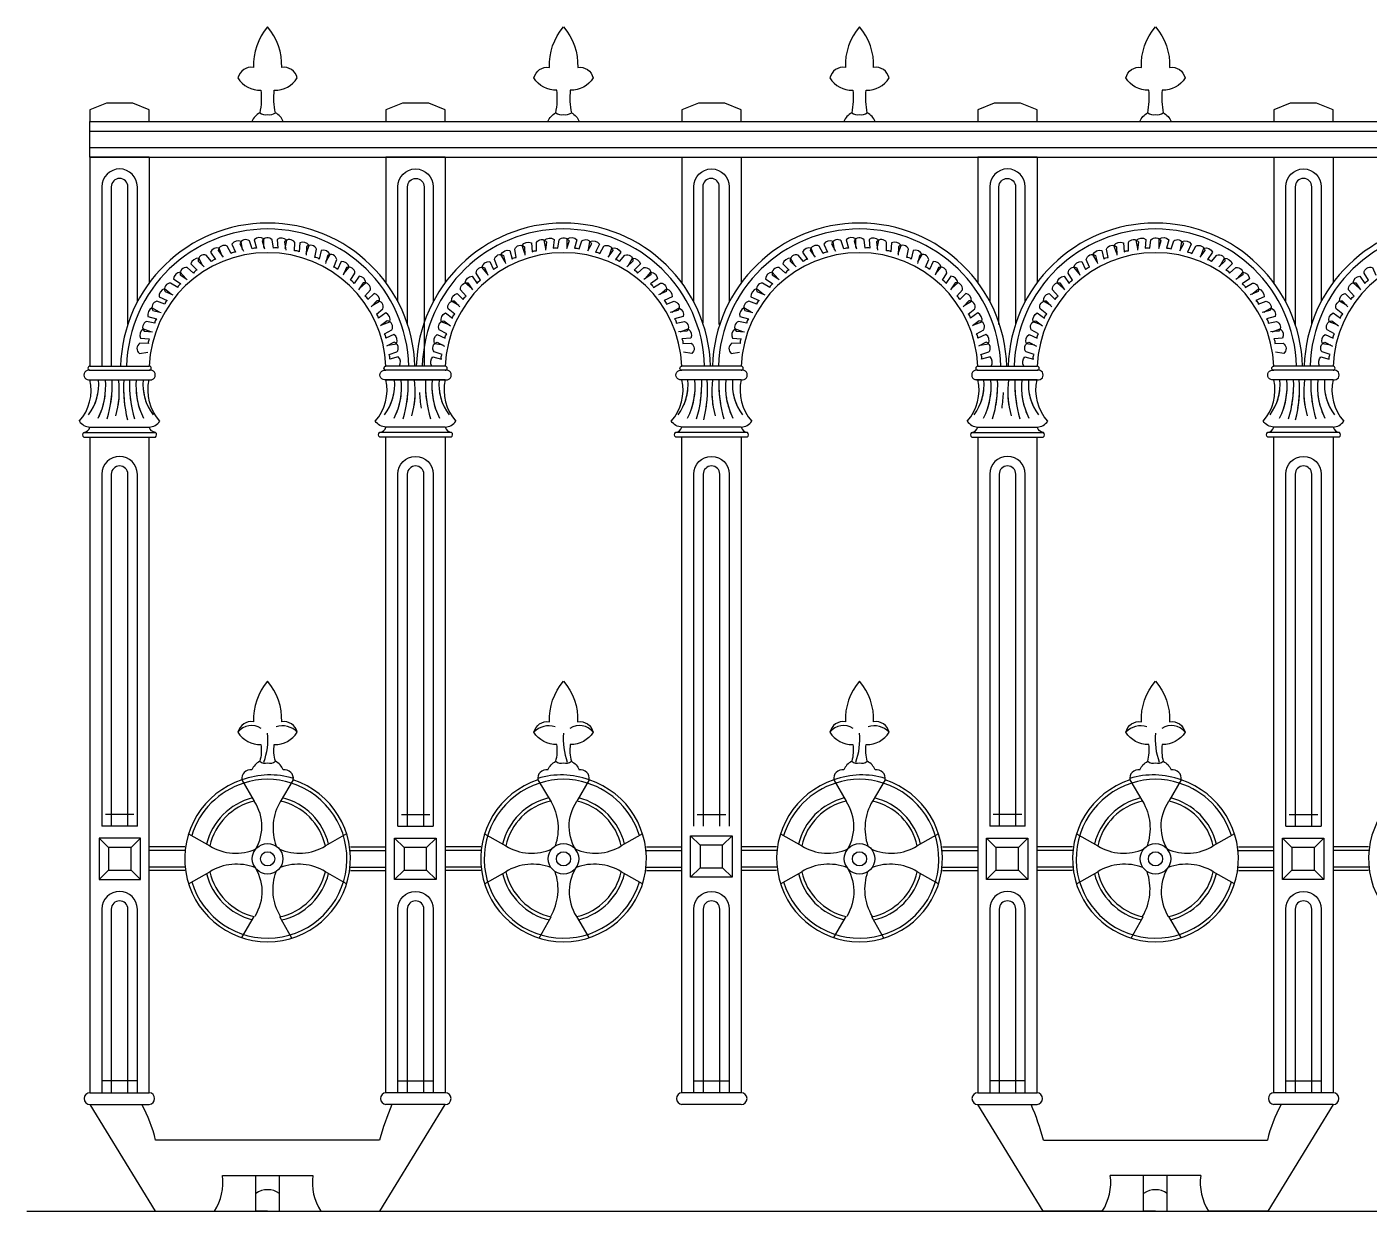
# Model space of a CAD drawing. Header units: metres. Extents: x 173 to 2377, y 3129 to 4307.
# Drawn here: x 173 to 1307, y 3234 to 4234 of the extents above; entities that cross this region are included whole.
import ezdxf

# ---------------------------------------------------------------- set-up
doc = ezdxf.new("R2010")
doc.units = ezdxf.units.M
for name, color, linetype in [('3', 3, 'Continuous'), ('4', 4, 'Continuous'), ('7', 7, 'Continuous')]:
    doc.layers.add(name, color=color, linetype=linetype)

msp = doc.modelspace()

# ---------------------------------------------------------------- linework, layer by layer
at = {"layer": '3'}
for p, q in [((226.64, 4145.63), (2377.01, 4145.63)), ((226.64, 4131.63), (2377.01, 4131.63)), ((226.63, 3943.63), (276.65, 3943.63)), ((226.63, 3935.63), (278.74, 3935.63)), ((526.65, 3943.63), (476.63, 3943.63)), ((526.65, 3935.63), (476.63, 3935.63)), ((476.63, 3935.63), (528.74, 3935.63)), ((776.64, 3935.63), (724.53, 3935.63)), ((776.64, 3943.63), (726.62, 3943.63)), ((1026.63, 3935.63), (974.52, 3935.63)), ((976.61, 3943.63), (1026.63, 3943.63)), ((976.61, 3935.63), (1026.63, 3935.63)), ((1276.63, 3935.63), (1224.52, 3935.63)), ((1276.63, 3943.63), (1226.61, 3943.63)), ((221.31, 3890.99), (281.97, 3890.99)), ((226.63, 3895.63), (276.65, 3895.63)), ((531.97, 3890.99), (471.31, 3890.99)), ((526.65, 3895.63), (476.63, 3895.63)), ((781.96, 3890.99), (721.3, 3890.99)), ((776.64, 3895.63), (726.62, 3895.63)), ((971.28, 3890.99), (1031.95, 3890.99)), ((976.61, 3895.63), (1026.63, 3895.63)), ((1281.95, 3890.99), (1221.29, 3890.99)), ((1276.63, 3895.63), (1226.61, 3895.63)), ((263.64, 3568.63), (239.64, 3568.63)), ((489.64, 3568.63), (513.64, 3568.63)), ((739.63, 3568.63), (763.63, 3568.63)), ((1013.62, 3568.63), (989.62, 3568.63)), ((1239.62, 3568.63), (1263.62, 3568.63)), ((266.64, 3558.63), (236.64, 3558.63)), ((486.64, 3558.63), (516.64, 3558.63)), ((741.93, 3542.63), (733.93, 3550.63)), ((736.63, 3550.63), (766.63, 3550.63)), ((760.93, 3542.63), (768.93, 3550.63)), ((1016.62, 3558.63), (986.62, 3558.63)), ((1236.62, 3558.63), (1266.62, 3558.63)), ((242.34, 3540.63), (234.34, 3548.63)), ((261.34, 3540.63), (269.34, 3548.63)), ((306.64, 3538.13), (276.64, 3538.13)), ((446.64, 3538.13), (476.64, 3538.13)), ((491.94, 3540.63), (483.94, 3548.63)), ((510.94, 3540.63), (518.94, 3548.63)), ((556.63, 3538.13), (526.63, 3538.13)), ((696.63, 3538.13), (726.63, 3538.13)), ((806.63, 3538.13), (776.63, 3538.13)), ((946.63, 3538.13), (976.63, 3538.13)), ((991.91, 3540.63), (983.91, 3548.63)), ((1010.91, 3540.63), (1018.91, 3548.63)), ((1056.62, 3538.13), (1026.62, 3538.13)), ((1196.62, 3538.13), (1226.62, 3538.13)), ((1241.92, 3540.63), (1233.92, 3548.63)), ((1260.92, 3540.63), (1268.92, 3548.63)), ((1306.61, 3538.13), (1276.61, 3538.13)), ((242.34, 3521.63), (234.34, 3513.63)), ((261.34, 3521.63), (269.34, 3513.63)), ((306.64, 3524.13), (276.64, 3524.13)), ((446.64, 3524.13), (476.64, 3524.13)), ((491.94, 3521.63), (483.94, 3513.63)), ((510.94, 3521.63), (518.94, 3513.63)), ((556.63, 3524.13), (526.63, 3524.13)), ((696.63, 3524.13), (726.63, 3524.13)), ((741.93, 3523.63), (733.93, 3515.63)), ((760.93, 3523.63), (768.93, 3515.63)), ((806.63, 3524.13), (776.63, 3524.13)), ((946.63, 3524.13), (976.63, 3524.13)), ((991.91, 3521.63), (983.91, 3513.63)), ((1010.91, 3521.63), (1018.91, 3513.63)), ((1056.62, 3524.13), (1026.62, 3524.13)), ((1196.62, 3524.13), (1226.62, 3524.13)), ((1241.92, 3521.63), (1233.92, 3513.63)), ((1260.92, 3521.63), (1268.92, 3513.63)), ((1306.61, 3524.13), (1276.61, 3524.13)), ((266.64, 3343.63), (236.64, 3343.63)), ((486.64, 3343.63), (516.64, 3343.63)), ((736.63, 3343.63), (766.63, 3343.63)), ((1016.62, 3343.63), (986.62, 3343.63)), ((1236.62, 3343.63), (1266.62, 3343.63))]:
    msp.add_line(p, q, dxfattribs=at)
for points in [[(258.64, 3982.44), (258.64, 4098.63, 1), (244.64, 4098.63), (244.64, 3947.13)], [(494.84, 3982.44), (494.84, 4098.63, -1), (508.84, 4098.63), (508.84, 3947.13)], [(758.21, 3982.44), (758.21, 4098.63, 1), (744.21, 4098.63), (744.21, 3983.7)], [(994.42, 3982.44), (994.42, 4098.63, -1), (1008.42, 4098.63), (1008.42, 3982.44)], [(1258.62, 3982.44), (1258.62, 4098.63, 1), (1244.62, 4098.63), (1244.62, 3982.44)], [(355.56, 4045.33), (354.31, 4052.42, 0.35), (346.4, 4050.25), (349.61, 4043.5, 0.19), (345.94, 4042.23), (342.51, 4048.48, 0.53), (334.93, 4044.65), (339.19, 4039.02)], [(373.54, 4047.46), (373.54, 4054.67, 0.35), (365.37, 4053.9), (367.37, 4046.7, 0.19), (363.53, 4046.08), (361.23, 4052.83, 0.53), (353.11, 4050.38), (356.33, 4044.09)], [(391.62, 4046.44), (392.87, 4053.53, 0.35), (384.69, 4054.2), (385.41, 4046.76, 0.19), (381.53, 4046.82), (380.43, 4053.86, 0.53), (372, 4052.86), (374.08, 4046.11)], [(409.25, 4042.3), (411.71, 4049.06, 0.35), (403.77, 4051.14), (403.18, 4043.69, 0.19), (399.37, 4044.42), (399.52, 4051.55, 0.53), (391.04, 4052.02), (391.92, 4045.02)], [(425.89, 4035.15), (429.49, 4041.39, 0.35), (422.03, 4044.81), (420.16, 4037.58, 0.19), (416.53, 4038.96), (417.91, 4045.95, 0.53), (409.65, 4047.89), (409.29, 4040.84)], [(577.38, 4035.15), (573.78, 4041.39, -0.35), (581.24, 4044.81), (583.11, 4037.58, -0.19), (586.74, 4038.96), (585.36, 4045.95, -0.53), (593.62, 4047.89), (593.98, 4040.84)], [(594.02, 4042.3), (591.56, 4049.06, -0.35), (599.5, 4051.14), (600.09, 4043.69, -0.19), (603.9, 4044.42), (603.75, 4051.55, -0.53), (612.23, 4052.02), (611.35, 4045.02)], [(611.65, 4046.44), (610.4, 4053.53, -0.35), (618.57, 4054.2), (617.86, 4046.76, -0.19), (621.74, 4046.82), (622.84, 4053.86, -0.53), (631.27, 4052.86), (629.19, 4046.11)], [(629.72, 4047.46), (629.72, 4054.67, -0.35), (637.9, 4053.9), (635.9, 4046.7, -0.19), (639.73, 4046.08), (642.03, 4052.83, -0.53), (650.16, 4050.38), (646.94, 4044.09)], [(647.71, 4045.33), (648.96, 4052.42, -0.35), (656.87, 4050.25), (653.66, 4043.5, -0.19), (657.33, 4042.23), (660.76, 4048.48, -0.53), (668.34, 4044.65), (664.08, 4039.02)], [(855.55, 4045.33), (854.3, 4052.42, 0.35), (846.39, 4050.25), (849.6, 4043.5, 0.19), (845.93, 4042.23), (842.5, 4048.48, 0.53), (834.92, 4044.65), (839.18, 4039.02)], [(873.53, 4047.46), (873.53, 4054.67, 0.35), (865.36, 4053.9), (867.36, 4046.7, 0.19), (863.52, 4046.08), (861.22, 4052.83, 0.53), (853.1, 4050.38), (856.32, 4044.09)], [(891.61, 4046.44), (892.86, 4053.53, 0.35), (884.69, 4054.2), (885.4, 4046.76, 0.19), (881.52, 4046.82), (880.42, 4053.86, 0.53), (871.99, 4052.86), (874.07, 4046.11)], [(909.24, 4042.3), (911.7, 4049.06, 0.35), (903.76, 4051.14), (903.17, 4043.69, 0.19), (899.36, 4044.42), (899.51, 4051.55, 0.53), (891.03, 4052.02), (891.91, 4045.02)], [(925.88, 4035.15), (929.48, 4041.39, 0.35), (922.02, 4044.81), (920.15, 4037.58, 0.19), (916.52, 4038.96), (917.9, 4045.95, 0.53), (909.64, 4047.89), (909.28, 4040.84)], [(1077.37, 4035.15), (1073.77, 4041.39, -0.35), (1081.23, 4044.81), (1083.1, 4037.58, -0.19), (1086.73, 4038.96), (1085.35, 4045.95, -0.53), (1093.61, 4047.89), (1093.97, 4040.84)], [(1094.01, 4042.3), (1091.55, 4049.06, -0.35), (1099.49, 4051.14), (1100.08, 4043.69, -0.19), (1103.89, 4044.42), (1103.74, 4051.55, -0.53), (1112.22, 4052.02), (1111.34, 4045.02)], [(1111.64, 4046.44), (1110.39, 4053.53, -0.35), (1118.56, 4054.2), (1117.85, 4046.76, -0.19), (1121.73, 4046.82), (1122.83, 4053.86, -0.53), (1131.26, 4052.86), (1129.18, 4046.11)], [(1129.72, 4047.46), (1129.72, 4054.67, -0.35), (1137.89, 4053.9), (1135.89, 4046.7, -0.19), (1139.73, 4046.08), (1142.03, 4052.83, -0.53), (1150.15, 4050.38), (1146.93, 4044.09)], [(1147.7, 4045.33), (1148.95, 4052.42, -0.35), (1156.86, 4050.25), (1153.65, 4043.5, -0.19), (1157.32, 4042.23), (1160.75, 4048.48, -0.53), (1168.33, 4044.65), (1164.07, 4039.02)], [(322.06, 4031.95), (318.46, 4038.19, 0.35), (311.76, 4033.44), (317.09, 4028.2, 0.19), (314.08, 4025.75), (308.71, 4030.44, 0.53), (302.9, 4024.26), (308.83, 4020.43)], [(338.22, 4040.11), (335.76, 4046.88, 0.35), (328.35, 4043.36), (332.68, 4037.28, 0.19), (329.29, 4035.39), (324.82, 4040.94, 0.53), (318.02, 4035.85), (323.2, 4031.05)], [(441.03, 4025.23), (445.66, 4030.74, 0.35), (438.91, 4035.41), (435.81, 4028.61, 0.19), (432.48, 4030.6), (435.05, 4037.25, 0.53), (427.25, 4040.59), (425.68, 4033.71)], [(562.23, 4025.23), (557.61, 4030.74, -0.35), (564.36, 4035.41), (567.46, 4028.61, -0.19), (570.79, 4030.6), (568.22, 4037.25, -0.53), (576.02, 4040.59), (577.59, 4033.71)], [(665.04, 4040.11), (667.51, 4046.88, -0.35), (674.92, 4043.36), (670.59, 4037.28, -0.19), (673.98, 4035.39), (678.45, 4040.94, -0.53), (685.24, 4035.85), (680.07, 4031.05)], [(681.21, 4031.95), (684.81, 4038.19, -0.35), (691.51, 4033.44), (686.18, 4028.2, -0.19), (689.19, 4025.75), (694.56, 4030.44, -0.53), (700.37, 4024.26), (694.44, 4020.43)], [(822.05, 4031.95), (818.45, 4038.19, 0.35), (811.75, 4033.44), (817.08, 4028.2, 0.19), (814.07, 4025.75), (808.7, 4030.44, 0.53), (802.89, 4024.26), (808.82, 4020.43)], [(838.22, 4040.11), (835.75, 4046.88, 0.35), (828.34, 4043.36), (832.67, 4037.28, 0.19), (829.28, 4035.39), (824.81, 4040.94, 0.53), (818.02, 4035.85), (823.19, 4031.05)], [(941.03, 4025.23), (945.65, 4030.74, 0.35), (938.9, 4035.41), (935.8, 4028.61, 0.19), (932.47, 4030.6), (935.04, 4037.25, 0.53), (927.24, 4040.59), (925.67, 4033.71)], [(1062.22, 4025.23), (1057.6, 4030.74, -0.35), (1064.35, 4035.41), (1067.45, 4028.61, -0.19), (1070.78, 4030.6), (1068.21, 4037.25, -0.53), (1076.01, 4040.59), (1077.58, 4033.71)], [(1165.04, 4040.11), (1167.5, 4046.88, -0.35), (1174.91, 4043.36), (1170.58, 4037.28, -0.19), (1173.97, 4035.39), (1178.44, 4040.94, -0.53), (1185.23, 4035.85), (1180.06, 4031.05)], [(1181.2, 4031.95), (1184.8, 4038.19, -0.35), (1191.5, 4033.44), (1186.17, 4028.2, -0.19), (1189.18, 4025.75), (1194.55, 4030.44, -0.53), (1200.36, 4024.26), (1194.43, 4020.43)], [(307.55, 4021.12), (302.92, 4026.63, 0.35), (297.15, 4020.79), (303.31, 4016.56, 0.19), (300.77, 4013.63), (294.67, 4017.31, 0.53), (290.02, 4010.21), (296.53, 4007.47)], [(454.23, 4012.82), (459.74, 4017.45, 0.35), (453.91, 4023.22), (449.67, 4017.06, 0.19), (446.74, 4019.6), (450.42, 4025.7, 0.53), (443.32, 4030.35), (440.58, 4023.84)], [(549.04, 4012.82), (543.53, 4017.45, -0.35), (549.36, 4023.22), (553.6, 4017.06, -0.19), (556.53, 4019.6), (552.85, 4025.7, -0.53), (559.95, 4030.35), (562.69, 4023.84)], [(695.72, 4021.12), (700.35, 4026.63, -0.35), (706.11, 4020.79), (699.96, 4016.56, -0.19), (702.5, 4013.63), (708.6, 4017.31, -0.53), (713.25, 4010.21), (706.74, 4007.47)], [(807.54, 4021.12), (802.91, 4026.63, 0.35), (797.15, 4020.79), (803.3, 4016.56, 0.19), (800.76, 4013.63), (794.66, 4017.31, 0.53), (790.01, 4010.21), (796.52, 4007.47)], [(954.22, 4012.82), (959.73, 4017.45, 0.35), (953.9, 4023.22), (949.66, 4017.06, 0.19), (946.73, 4019.6), (950.41, 4025.7, 0.53), (943.31, 4030.35), (940.57, 4023.84)], [(1049.03, 4012.82), (1043.52, 4017.45, -0.35), (1049.35, 4023.22), (1053.59, 4017.06, -0.19), (1056.52, 4019.6), (1052.84, 4025.7, -0.53), (1059.94, 4030.35), (1062.68, 4023.84)], [(1195.71, 4021.12), (1200.34, 4026.63, -0.35), (1206.1, 4020.79), (1199.95, 4016.56, -0.19), (1202.49, 4013.63), (1208.59, 4017.31, -0.53), (1213.24, 4010.21), (1206.73, 4007.47)], [(1299.02, 4012.82), (1293.51, 4017.45, -0.35), (1299.34, 4023.22), (1303.58, 4017.06, -0.19), (1306.51, 4019.6), (1302.83, 4025.7, -0.53), (1309.93, 4030.35), (1312.67, 4023.84)], [(465.06, 3998.32), (471.3, 4001.92, 0.35), (466.55, 4008.61), (461.31, 4003.28, 0.19), (458.87, 4006.3), (463.55, 4011.66, 0.53), (457.37, 4017.47), (453.54, 4011.54)], [(538.2, 3998.32), (531.97, 4001.92, -0.35), (536.72, 4008.61), (541.96, 4003.28, -0.19), (544.4, 4006.3), (539.72, 4011.66, -0.53), (545.9, 4017.47), (549.73, 4011.54)], [(965.06, 3998.32), (971.29, 4001.92, 0.35), (966.54, 4008.61), (961.3, 4003.28, 0.19), (958.86, 4006.3), (963.54, 4011.66, 0.53), (957.36, 4017.47), (953.53, 4011.54)], [(1038.2, 3998.32), (1031.96, 4001.92, -0.35), (1036.71, 4008.61), (1041.95, 4003.28, -0.19), (1044.39, 4006.3), (1039.71, 4011.66, -0.53), (1045.89, 4017.47), (1049.72, 4011.54)], [(1288.19, 3998.32), (1281.95, 4001.92, -0.35), (1286.7, 4008.61), (1291.94, 4003.28, -0.19), (1294.38, 4006.3), (1289.7, 4011.66, -0.53), (1295.88, 4017.47), (1299.71, 4011.54)], [(295.15, 4007.92), (289.63, 4012.55, 0.35), (284.96, 4005.8), (291.76, 4002.7, 0.19), (289.77, 3999.37), (283.13, 4001.94, 0.53), (279.78, 3994.14), (286.66, 3992.57)], [(473.22, 3982.15), (479.99, 3984.61, 0.35), (476.47, 3992.03), (470.39, 3987.69, 0.19), (468.5, 3991.08), (474.05, 3995.55, 0.53), (468.97, 4002.35), (464.16, 3997.17)], [(530.05, 3982.15), (523.28, 3984.61, -0.35), (526.8, 3992.03), (532.88, 3987.69, -0.19), (534.77, 3991.08), (529.22, 3995.55, -0.53), (534.3, 4002.35), (539.11, 3997.17)], [(708.12, 4007.92), (713.64, 4012.55, -0.35), (718.3, 4005.8), (711.51, 4002.7, -0.19), (713.5, 3999.37), (720.14, 4001.94, -0.53), (723.49, 3994.14), (716.61, 3992.57)], [(795.14, 4007.92), (789.62, 4012.55, 0.35), (784.96, 4005.8), (791.75, 4002.7, 0.19), (789.76, 3999.37), (783.12, 4001.94, 0.53), (779.77, 3994.14), (786.65, 3992.57)], [(973.21, 3982.15), (979.98, 3984.61, 0.35), (976.46, 3992.03), (970.38, 3987.69, 0.19), (968.49, 3991.08), (974.04, 3995.55, 0.53), (968.96, 4002.35), (964.15, 3997.17)], [(1030.04, 3982.15), (1023.27, 3984.61, -0.35), (1026.79, 3992.03), (1032.87, 3987.69, -0.19), (1034.76, 3991.08), (1029.21, 3995.55, -0.53), (1034.29, 4002.35), (1039.1, 3997.17)], [(1208.11, 4007.92), (1213.63, 4012.55, -0.35), (1218.3, 4005.8), (1211.5, 4002.7, -0.19), (1213.49, 3999.37), (1220.13, 4001.94, -0.53), (1223.48, 3994.14), (1216.6, 3992.57)], [(1280.03, 3982.15), (1273.26, 3984.61, -0.35), (1276.78, 3992.03), (1282.86, 3987.69, -0.19), (1284.75, 3991.08), (1279.2, 3995.55, -0.53), (1284.29, 4002.35), (1289.09, 3997.17)], [(285.22, 3992.78), (278.98, 3996.38, 0.35), (275.56, 3988.92), (282.8, 3987.05, 0.19), (281.41, 3983.42), (274.42, 3984.8, 0.53), (272.48, 3976.54), (279.53, 3976.18)], [(718.05, 3992.78), (724.28, 3996.38, -0.35), (727.71, 3988.92), (720.47, 3987.05, -0.19), (721.86, 3983.42), (728.85, 3984.8, -0.53), (730.79, 3976.54), (723.74, 3976.18)], [(785.21, 3992.78), (778.98, 3996.38, 0.35), (775.55, 3988.92), (782.79, 3987.05, 0.19), (781.4, 3983.42), (774.41, 3984.8, 0.53), (772.47, 3976.54), (779.52, 3976.18)], [(1218.04, 3992.78), (1224.28, 3996.38, -0.35), (1227.7, 3988.92), (1220.46, 3987.05, -0.19), (1221.85, 3983.42), (1228.84, 3984.8, -0.53), (1230.78, 3976.54), (1223.73, 3976.18)], [(478.44, 3964.81), (485.53, 3966.06, 0.35), (483.36, 3973.97), (476.61, 3970.76, 0.19), (475.35, 3974.43), (481.59, 3977.86, 0.53), (477.76, 3985.44), (472.13, 3981.18)], [(524.83, 3964.81), (517.74, 3966.06, -0.35), (519.91, 3973.97), (526.65, 3970.76, -0.19), (527.92, 3974.43), (521.68, 3977.86, -0.53), (525.51, 3985.44), (531.14, 3981.18)], [(978.43, 3964.81), (985.52, 3966.06, 0.35), (983.35, 3973.97), (976.6, 3970.76, 0.19), (975.34, 3974.43), (981.58, 3977.86, 0.53), (977.75, 3985.44), (972.12, 3981.18)], [(1024.82, 3964.81), (1017.73, 3966.06, -0.35), (1019.9, 3973.97), (1026.65, 3970.76, -0.19), (1027.91, 3974.43), (1021.67, 3977.86, -0.53), (1025.5, 3985.44), (1031.13, 3981.18)], [(1274.81, 3964.81), (1267.72, 3966.06, -0.35), (1269.89, 3973.97), (1276.64, 3970.76, -0.19), (1277.9, 3974.43), (1271.66, 3977.86, -0.53), (1275.49, 3985.44), (1281.12, 3981.18)], [(278.08, 3976.14), (271.31, 3978.6, 0.35), (269.24, 3970.66), (276.69, 3970.07, 0.19), (275.95, 3966.26), (268.83, 3966.41, 0.53), (268.35, 3957.93), (275.36, 3958.81)], [(725.19, 3976.14), (731.96, 3978.6, -0.35), (734.03, 3970.66), (726.58, 3970.07, -0.19), (727.32, 3966.26), (734.44, 3966.41, -0.53), (734.92, 3957.93), (727.91, 3958.81)], [(778.07, 3976.14), (771.3, 3978.6, 0.35), (769.23, 3970.66), (776.68, 3970.07, 0.19), (775.94, 3966.26), (768.82, 3966.41, 0.53), (768.34, 3957.93), (775.35, 3958.81)], [(1225.18, 3976.14), (1231.95, 3978.6, -0.35), (1234.02, 3970.66), (1226.57, 3970.07, -0.19), (1227.31, 3966.26), (1234.43, 3966.41, -0.53), (1234.91, 3957.93), (1227.9, 3958.81)], [(487.96, 3947.13, 0.33), (487.01, 3955), (479.81, 3953.01, 0.19), (479.2, 3956.84), (485.94, 3959.14, 0.53), (483.49, 3967.26), (477.2, 3964.05)], [(515.31, 3947.13, -0.33), (516.26, 3955), (523.46, 3953.01, -0.19), (524.07, 3956.84), (517.33, 3959.14, -0.53), (519.78, 3967.26), (526.07, 3964.05)], [(987.95, 3947.13, 0.33), (987, 3955), (979.8, 3953.01, 0.19), (979.19, 3956.84), (985.93, 3959.14, 0.53), (983.48, 3967.26), (977.19, 3964.05)], [(1015.3, 3947.13, -0.33), (1016.25, 3955), (1023.45, 3953.01, -0.19), (1024.06, 3956.84), (1017.32, 3959.14, -0.53), (1019.77, 3967.26), (1026.06, 3964.05)], [(1265.29, 3947.13, -0.33), (1266.24, 3955), (1273.44, 3953.01, -0.19), (1274.05, 3956.84), (1267.31, 3959.14, -0.53), (1269.76, 3967.26), (1276.05, 3964.05)], [(258.64, 3558.63), (258.64, 3855.88, 1), (244.64, 3855.88), (244.64, 3558.63)], [(508.64, 3558.63), (508.64, 3855.88, 1), (494.64, 3855.88), (494.64, 3558.63)], [(758.63, 3558.63), (758.63, 3855.88, 1), (744.63, 3855.88), (744.63, 3558.63)], [(1008.62, 3558.63), (1008.62, 3855.88, 1), (994.62, 3855.88), (994.62, 3558.63)], [(1258.62, 3558.63), (1258.62, 3855.88, 1), (1244.62, 3855.88), (1244.62, 3558.63)], [(258.64, 3333.63), (258.64, 3488.63, 1), (244.64, 3488.63), (244.64, 3333.63)], [(508.64, 3333.63), (508.64, 3488.63, 1), (494.64, 3488.63), (494.64, 3333.63)], [(758.63, 3333.63), (758.63, 3488.63, 1), (744.63, 3488.63), (744.63, 3333.63)], [(1008.62, 3333.63), (1008.62, 3488.63, 1), (994.62, 3488.63), (994.62, 3333.63)], [(1258.62, 3333.63), (1258.62, 3488.63, 1), (1244.62, 3488.63), (1244.62, 3333.63)]]:
    msp.add_lwpolyline(points, format="xyb", dxfattribs=at)
for points in [[(242.34, 3521.63), (261.34, 3521.63), (261.34, 3540.63), (242.34, 3540.63)], [(491.94, 3521.63), (510.94, 3521.63), (510.94, 3540.63), (491.94, 3540.63)], [(741.93, 3523.63), (760.93, 3523.63), (760.93, 3542.63), (741.93, 3542.63)], [(991.91, 3521.63), (1010.91, 3521.63), (1010.91, 3540.63), (991.91, 3540.63)], [(1241.92, 3521.63), (1260.92, 3521.63), (1260.92, 3540.63), (1241.92, 3540.63)]]:
    msp.add_lwpolyline(points, close=True, dxfattribs=at)
for centre in [(376.64, 3531.13), (626.63, 3531.13), (876.63, 3531.13), (1126.62, 3531.13)]:
    msp.add_circle(centre, 6, dxfattribs=at)
for centre, radius, start, end in [((376.74, 3943.63), 124.32, 1.61, 178.39), ((626.53, 3943.63), 124.32, 1.61, 178.39), ((876.73, 3943.63), 124.32, 1.61, 178.39), ((1126.52, 3943.63), 124.32, 1.61, 178.39), ((1376.51, 3943.63), 124.32, 1.61, 178.39), ((376.64, 3942.84), 100.09, 2.46, 177.54), ((626.63, 3942.84), 100.09, 2.46, 177.54), ((876.63, 3942.84), 100.09, 2.46, 177.54), ((1126.62, 3942.84), 100.09, 2.46, 177.54), ((1376.61, 3942.84), 100.09, 2.46, 177.54), ((191.11, 3931.73), 42.88, 323.29, 5.22), ((181.61, 3929.78), 58.3, 333.01, 5.76), ((142.02, 3932.23), 103.46, 343.33, 1.88), ((179.04, 3925.6), 72.38, 343.53, 7.96), ((362.06, 3928.14), 107.07, 175.99, 194.24), ((363.35, 3932.23), 103.46, 178.12, 196.67), ((323.76, 3929.78), 58.3, 174.24, 206.99), ((314.26, 3931.73), 42.88, 174.78, 216.71), ((441.11, 3931.73), 42.88, 323.29, 5.22), ((431.61, 3929.78), 58.3, 333.01, 5.76), ((392.02, 3932.23), 103.46, 343.33, 1.88), ((429.04, 3925.6), 72.38, 343.53, 7.96), ((613.35, 3932.23), 103.46, 178.12, 196.67), ((573.76, 3929.78), 58.3, 174.24, 206.99), ((564.26, 3931.73), 42.88, 174.78, 216.71), ((689.01, 3931.73), 42.88, 323.29, 5.22), ((679.51, 3929.78), 58.3, 333.01, 5.76), ((639.92, 3932.23), 103.46, 343.33, 1.88), ((641.21, 3928.14), 107.07, 345.76, 4.01), ((824.23, 3925.6), 72.38, 172.04, 196.47), ((861.25, 3932.23), 103.46, 178.12, 196.67), ((821.66, 3929.78), 58.3, 174.24, 206.99), ((812.16, 3931.73), 42.88, 174.78, 216.71), ((939, 3931.73), 42.88, 323.29, 5.22), ((929.5, 3929.78), 58.3, 333.01, 5.76), ((889.91, 3932.23), 103.46, 343.33, 1.88), ((1074.22, 3925.6), 72.38, 172.04, 196.47), ((1111.24, 3932.23), 103.46, 178.12, 196.67), ((1071.65, 3929.78), 58.3, 174.24, 206.99), ((1062.15, 3931.73), 42.88, 174.78, 216.71), ((1189, 3931.73), 42.88, 323.29, 5.22), ((1179.5, 3929.78), 58.3, 333.01, 5.76), ((1139.91, 3932.23), 103.46, 343.33, 1.88), ((1141.2, 3928.14), 107.07, 345.76, 4.01), ((1324.22, 3925.6), 72.38, 172.04, 196.47), ((1361.24, 3932.23), 103.46, 178.12, 196.67), ((1321.65, 3929.78), 58.3, 174.24, 206.99), ((1312.15, 3931.73), 42.88, 174.78, 216.71), ((191.11, 3931.73), 42.88, 329.25, 354.66), ((142.02, 3932.23), 103.46, 350.7, 0), ((179.04, 3925.6), 72.38, 350.37, 2.95), ((362.06, 3928.14), 107.07, 181.67, 188.87), ((363.35, 3932.23), 103.46, 183.28, 190.42), ((323.76, 3929.78), 58.3, 182.97, 198.91), ((314.26, 3931.73), 42.88, 184.98, 203.28), ((441.11, 3931.73), 42.88, 329.25, 354.66), ((392.02, 3932.23), 103.46, 350.7, 0), ((429.04, 3925.6), 72.38, 350.37, 2.95), ((612.06, 3928.14), 107.07, 181.67, 188.87), ((613.35, 3932.23), 103.46, 183.28, 190.42), ((573.76, 3929.78), 58.3, 182.97, 198.91), ((564.26, 3931.73), 42.88, 184.98, 203.28), ((689.01, 3931.73), 42.88, 336.72, 355.02), ((679.51, 3929.78), 58.3, 341.09, 357.03), ((639.92, 3932.23), 103.46, 349.58, 356.72), ((641.21, 3928.14), 107.07, 351.13, 358.33), ((824.23, 3925.6), 72.38, 177.05, 189.63), ((861.25, 3932.23), 103.46, 180, 189.3), ((812.16, 3931.73), 42.88, 185.34, 210.75), ((939, 3931.73), 42.88, 336.72, 355.02), ((929.5, 3929.78), 58.3, 341.09, 357.03), ((889.91, 3932.23), 103.46, 349.58, 356.72), ((891.2, 3928.14), 107.07, 351.13, 358.33), ((1074.22, 3925.6), 72.38, 177.05, 189.63), ((1111.24, 3932.23), 103.46, 180, 189.3), ((1062.15, 3931.73), 42.88, 185.34, 210.75), ((1189, 3931.73), 42.88, 336.72, 355.02), ((1179.5, 3929.78), 58.3, 341.09, 357.03), ((1139.91, 3932.23), 103.46, 349.58, 356.72), ((1141.2, 3928.14), 107.07, 351.13, 358.33), ((1324.22, 3925.6), 72.38, 177.05, 189.63), ((1361.24, 3932.23), 103.46, 180, 189.3), ((1312.15, 3931.73), 42.88, 185.34, 210.75), ((181.61, 3929.78), 58.3, 334.57, 352.52), ((431.61, 3929.78), 58.3, 334.57, 352.52), ((821.66, 3929.78), 58.3, 187.48, 205.43), ((1071.65, 3929.78), 58.3, 187.48, 205.43), ((1321.65, 3929.78), 58.3, 187.48, 205.43), ((363.23, 3628.84), 14.77, 57.36, 141.67), ((389.18, 3626.41), 17.02, 42.93, 108.27), ((614.09, 3626.41), 17.02, 71.73, 137.07), ((640.04, 3628.84), 14.77, 38.33, 122.64), ((863.22, 3628.84), 14.77, 57.36, 141.67), ((889.17, 3626.41), 17.02, 42.93, 108.27), ((1114.08, 3626.41), 17.02, 71.73, 137.07), ((1140.03, 3628.84), 14.77, 38.33, 122.64), ((321.23, 3632), 55.66, 339.79, 5.49), ((682.04, 3632), 55.66, 174.51, 200.21), ((821.22, 3632), 55.66, 339.79, 5.49), ((1182.03, 3632), 55.66, 174.51, 200.21), ((376.64, 3531.13), 70, 108.02, 71.98), ((376.64, 3531.13), 67, 196.97, 72.57), ((376.64, 3531.13), 67, 107.47, 163.03), ((378.64, 3534.64), 67.34, 72.92, 110.57), ((376.64, 3535.67), 62.68, 71.33, 108.71), ((626.63, 3531.13), 70, 108.02, 71.98), ((626.63, 3531.13), 67, 107.43, 343.03), ((624.63, 3534.64), 67.34, 69.43, 107.08), ((626.63, 3535.67), 62.68, 71.29, 108.67), ((626.63, 3531.13), 67, 16.97, 72.53), ((876.63, 3531.13), 70, 108.02, 71.98), ((876.63, 3531.13), 67, 196.97, 72.57), ((876.63, 3531.13), 67, 107.47, 163.03), ((878.63, 3534.64), 67.34, 72.92, 110.57), ((876.63, 3535.67), 62.68, 71.33, 108.71), ((1126.62, 3531.13), 70, 108.02, 71.98), ((1126.62, 3531.13), 67, 107.43, 343.03), ((1124.62, 3534.64), 67.34, 69.43, 107.08), ((1126.62, 3535.67), 62.68, 71.29, 108.67), ((1126.62, 3531.13), 67, 16.97, 72.53), ((1376.61, 3531.13), 70, 108.02, 71.98), ((376.64, 3531.13), 53, 104.03, 166.47), ((376.64, 3531.13), 50, 103.04, 167.46), ((376.64, 3531.13), 50, 12.54, 77.33), ((376.64, 3531.13), 53, 13.53, 76.26), ((626.63, 3531.13), 53, 103.74, 166.47), ((626.63, 3531.13), 50, 102.67, 167.46), ((626.63, 3531.13), 50, 12.54, 76.96), ((626.63, 3531.13), 53, 13.53, 75.97), ((876.63, 3531.13), 53, 104.03, 166.47), ((876.63, 3531.13), 50, 103.04, 167.46), ((876.63, 3531.13), 50, 12.54, 77.33), ((876.63, 3531.13), 53, 13.53, 76.26), ((1126.62, 3531.13), 53, 103.74, 166.47), ((1126.62, 3531.13), 50, 102.67, 167.46), ((1126.62, 3531.13), 50, 12.54, 76.96), ((1126.62, 3531.13), 53, 13.53, 75.97), ((376.64, 3531.13), 53, 193.53, 255.97), ((376.64, 3531.13), 50, 192.54, 256.96), ((376.64, 3531.13), 50, 282.04, 347.46), ((376.64, 3531.13), 53, 283.03, 346.47), ((626.63, 3531.13), 53, 193.53, 256.97), ((626.63, 3531.13), 50, 192.54, 257.96), ((626.63, 3531.13), 50, 283.04, 347.46), ((626.63, 3531.13), 53, 284.03, 346.47), ((876.63, 3531.13), 53, 193.53, 255.97), ((876.63, 3531.13), 50, 192.54, 256.96), ((876.63, 3531.13), 50, 282.04, 347.46), ((876.63, 3531.13), 53, 283.03, 346.47), ((1126.62, 3531.13), 53, 193.53, 256.97), ((1126.62, 3531.13), 50, 192.54, 257.96), ((1126.62, 3531.13), 50, 283.04, 347.46), ((1126.62, 3531.13), 53, 284.03, 346.47)]:
    msp.add_arc(centre, radius, start, end, dxfattribs=at)
at = {"layer": '4'}
for p, q in [((226.64, 4123.63), (226.64, 4153.63)), ((276.64, 4123.63), (276.64, 4017.35)), ((526.64, 4123.63), (476.64, 4123.63)), ((476.64, 4123.63), (476.64, 4123.46)), ((476.64, 4123.46), (476.64, 4017.62)), ((726.63, 4123.63), (726.63, 4017.35)), ((976.62, 4123.63), (1026.62, 4123.63)), ((1026.62, 4123.63), (1026.62, 4123.46)), ((1026.62, 4123.46), (1026.62, 4017.62)), ((1226.62, 4123.63), (1226.62, 4017.35)), ((226.63, 3947.13), (226.63, 3947.13)), ((226.64, 3947.13), (276.65, 3947.13)), ((476.62, 3947.13), (476.62, 3947.13)), ((526.64, 3947.13), (476.63, 3947.13)), ((526.65, 3947.13), (526.65, 3947.13)), ((776.63, 3947.13), (726.62, 3947.13)), ((776.64, 3947.13), (776.64, 3947.13)), ((976.61, 3947.13), (976.61, 3947.13)), ((976.62, 3947.13), (1026.63, 3947.13)), ((1026.64, 3947.13), (1026.64, 3947.13)), ((1276.62, 3947.13), (1226.61, 3947.13)), ((1276.62, 3947.13), (1226.61, 3947.13)), ((1276.63, 3947.13), (1276.63, 3947.13)), ((1276.63, 3947.13), (1276.63, 3947.13)), ((221.45, 3887.13), (226.64, 3887.13)), ((226.64, 3887.13), (226.64, 3333.63)), ((531.83, 3887.13), (526.64, 3887.13)), ((526.64, 3887.13), (526.64, 3333.63)), ((776.63, 3887.13), (776.63, 3333.63)), ((781.82, 3887.13), (776.63, 3887.13)), ((971.43, 3887.13), (976.62, 3887.13)), ((976.62, 3887.13), (976.62, 3333.63)), ((1276.62, 3887.13), (1276.62, 3333.63)), ((1281.81, 3887.13), (1276.62, 3887.13)), ((226.64, 3333.63), (226.64, 3333.63)), ((526.64, 3333.63), (526.64, 3333.63)), ((526.64, 3333.63), (526.64, 3333.63)), ((776.63, 3333.63), (776.63, 3333.63)), ((976.62, 3333.63), (976.62, 3333.63)), ((976.62, 3333.63), (976.62, 3333.63)), ((1276.62, 3333.63), (1276.62, 3333.63)), ((226.64, 3323.63), (281.72, 3233.63)), ((471.56, 3233.63), (526.64, 3323.63)), ((1031.7, 3233.63), (976.62, 3323.63)), ((1276.62, 3323.63), (1221.54, 3233.63)), ((338.44, 3263.63), (414.84, 3263.63)), ((1164.82, 3263.63), (1088.42, 3263.63)), ((173.3, 3233.63), (2377.01, 3233.63)), ((281.72, 3233.63), (331.72, 3233.63)), ((421.56, 3233.63), (471.56, 3233.63)), ((1081.7, 3233.63), (1031.7, 3233.63)), ((1221.54, 3233.63), (1171.54, 3233.63))]:
    msp.add_line(p, q, dxfattribs=at)
for points in [[(276.64, 4153.63), (276.64, 4163.63), (262.76, 4169.31), (240.52, 4169.31), (226.64, 4163.63), (226.64, 4153.63)], [(526.64, 4153.63), (526.64, 4163.63), (512.76, 4169.31), (490.52, 4169.31), (476.64, 4163.63), (476.64, 4153.63)], [(776.63, 4153.63), (776.63, 4163.63), (762.75, 4169.31), (740.51, 4169.31), (726.63, 4163.63), (726.63, 4153.63)], [(1026.62, 4153.63), (1026.62, 4163.63), (1012.74, 4169.31), (990.5, 4169.31), (976.62, 4163.63), (976.62, 4153.63)], [(1276.62, 4153.63), (1276.62, 4163.63), (1262.74, 4169.31), (1240.5, 4169.31), (1226.62, 4163.63), (1226.62, 4153.63)], [(276.64, 4123.63), (276.64, 4123.63), (226.64, 4123.63), (226.64, 3947.13)], [(476.64, 4123.63), (476.64, 4123.63), (526.64, 4123.63), (526.64, 4017.64)], [(726.63, 4123.63), (726.63, 4123.63), (776.63, 4123.63), (776.63, 4017.35)], [(1026.62, 4123.63), (1026.62, 4123.63), (976.62, 4123.63), (976.62, 4017.64)], [(1226.62, 4123.63), (1226.62, 4123.63), (1276.62, 4123.63), (1276.62, 4017.64)], [(471.24, 3293.63), (282.04, 3293.63)], [(1032.02, 3293.63), (1221.22, 3293.63)]]:
    msp.add_lwpolyline(points, dxfattribs=at)
for points in [[(276.64, 3333.63), (276.64, 3887.13), (281.83, 3887.13, 0.54), (281.97, 3890.99, -0.29), (276.65, 3895.63, 0.23), (285.65, 3900.63, -0.24), (276.65, 3935.63, 1.29), (276.65, 3943.63, 1), (276.65, 3947.13), (276.65, 3947.13)], [(476.64, 3333.63), (476.64, 3887.13), (471.45, 3887.13, -0.54), (471.31, 3890.99, 0.29), (476.63, 3895.63, -0.23), (467.63, 3900.63, 0.24), (476.63, 3935.63, -1.29), (476.63, 3943.63, -1), (476.63, 3947.13), (476.63, 3947.13)], [(726.63, 3333.63), (726.63, 3887.13), (721.44, 3887.13, -0.54), (721.3, 3890.99, 0.29), (726.62, 3895.63, -0.23), (717.62, 3900.63, 0.24), (726.62, 3935.63, -1.29), (726.62, 3943.63, -1), (726.62, 3947.13), (726.62, 3947.13)], [(1026.62, 3333.63), (1026.62, 3887.13), (1031.81, 3887.13, 0.54), (1031.95, 3890.99, -0.29), (1026.63, 3895.63, 0.23), (1035.63, 3900.63, -0.24), (1026.63, 3935.63, 1.29), (1026.63, 3943.63, 1), (1026.63, 3947.13), (1026.63, 3947.13)], [(1226.62, 3333.63), (1226.62, 3887.13), (1221.43, 3887.13, -0.54), (1221.29, 3890.99, 0.29), (1226.61, 3895.63, -0.23), (1217.61, 3900.63, 0.24), (1226.61, 3935.63, -1.29), (1226.61, 3943.63, -1), (1226.61, 3947.13), (1226.61, 3947.13)]]:
    msp.add_lwpolyline(points, format="xyb", dxfattribs=at)
for centre, radius, start, end in [((226.63, 3945.38), 1.75, 90, 270), ((476.62, 3945.38), 1.75, 90, 270), ((526.65, 3945.38), 1.75, 270, 90), ((776.64, 3945.38), 1.75, 270, 90), ((976.61, 3945.38), 1.75, 90, 270), ((1026.64, 3945.38), 1.75, 270, 90), ((1276.63, 3945.38), 1.75, 270, 90), ((1276.63, 3945.38), 1.75, 270, 90), ((187.84, 3926.94), 39.75, 318.55, 12.62), ((225.58, 3939.63), 4.13, 75.38, 284.62), ((565.44, 3926.94), 39.75, 167.38, 221.45), ((527.7, 3939.63), 4.13, 255.38, 104.62), ((815.43, 3926.94), 39.75, 167.38, 221.45), ((777.69, 3939.63), 4.13, 255.38, 104.62), ((937.82, 3926.94), 39.75, 318.55, 12.62), ((975.56, 3939.63), 4.13, 75.38, 284.62), ((1315.42, 3926.94), 39.75, 167.38, 221.45), ((1277.68, 3939.63), 4.13, 255.38, 104.62), ((227.39, 3907.59), 11.98, 215.49, 266.37), ((525.89, 3907.59), 11.98, 273.63, 324.51), ((775.88, 3907.59), 11.98, 273.63, 324.51), ((977.36, 3907.59), 11.98, 215.49, 266.37), ((1275.87, 3907.59), 11.98, 273.63, 324.51), ((222.66, 3889.11), 2.32, 125.65, 238.63), ((220.25, 3897.57), 6.66, 279.1, 343.06), ((533.03, 3897.57), 6.66, 196.94, 260.9), ((530.62, 3889.11), 2.32, 301.37, 54.35), ((783.02, 3897.57), 6.66, 196.94, 260.9), ((780.61, 3889.11), 2.32, 301.37, 54.35), ((972.64, 3889.11), 2.32, 125.65, 238.63), ((970.23, 3897.57), 6.66, 279.1, 343.06), ((1283.01, 3897.57), 6.66, 196.94, 260.9), ((1280.6, 3889.11), 2.32, 301.37, 54.35), ((226.64, 3328.63), 5, 90, 270), ((276.22, 3328.63), 5.02, 274.83, 85.17), ((477.06, 3328.63), 5.02, 94.83, 265.17), ((477.06, 3328.63), 5.02, 94.83, 265.17), ((526.64, 3328.63), 5, 270, 90), ((526.64, 3328.63), 5, 270, 90), ((727.05, 3328.63), 5.02, 94.83, 265.17), ((776.63, 3328.63), 5, 270, 90), ((976.62, 3328.63), 5, 90, 270), ((976.62, 3328.63), 5, 90, 270), ((1026.2, 3328.63), 5.02, 274.83, 85.17), ((1026.2, 3328.63), 5.02, 274.83, 85.17), ((1227.04, 3328.63), 5.02, 94.83, 265.17), ((1276.62, 3328.63), 5, 270, 90), ((167.35, 3266.49), 117.86, 13.31, 29), ((687.08, 3235.47), 223.54, 156.77, 164.92), ((816.18, 3235.47), 223.54, 15.08, 23.23), ((1335.91, 3266.49), 117.86, 151, 166.69), ((294.59, 3257.69), 44.25, 327.06, 7.71), ((458.69, 3257.69), 44.25, 172.29, 212.94), ((1044.57, 3257.69), 44.25, 327.06, 7.71), ((1208.67, 3257.69), 44.25, 172.29, 212.94)]:
    msp.add_arc(centre, radius, start, end, dxfattribs=at)
at = {"layer": '7'}
for p, q in [((226.64, 4153.63), (2377.01, 4153.63)), ((226.64, 4123.63), (2377.01, 4123.63)), ((221.45, 3887.13), (281.83, 3887.13)), ((531.83, 3887.13), (471.45, 3887.13)), ((781.82, 3887.13), (721.44, 3887.13)), ((971.43, 3887.13), (1031.81, 3887.13)), ((1281.81, 3887.13), (1221.43, 3887.13)), ((354.98, 3597.69), (365.36, 3579.84)), ((398.3, 3597.69), (387.19, 3579.22)), ((604.97, 3597.69), (616.08, 3579.22)), ((648.28, 3597.69), (637.91, 3579.84)), ((854.97, 3597.69), (865.35, 3579.84)), ((898.29, 3597.69), (887.18, 3579.22)), ((1104.96, 3597.69), (1116.07, 3579.22)), ((1148.28, 3597.69), (1137.9, 3579.84)), ((309.89, 3552.2), (327.83, 3541.98)), ((443.39, 3552.2), (425.45, 3541.98)), ((559.88, 3552.2), (577.82, 3541.98)), ((693.38, 3552.2), (675.44, 3541.98)), ((809.88, 3552.2), (827.82, 3541.98)), ((943.38, 3552.2), (925.44, 3541.98)), ((1059.87, 3552.2), (1077.81, 3541.98)), ((1193.37, 3552.2), (1175.43, 3541.98)), ((306.64, 3541.13), (276.64, 3541.13)), ((446.64, 3541.13), (476.64, 3541.13)), ((556.63, 3541.13), (526.63, 3541.13)), ((696.63, 3541.13), (726.63, 3541.13)), ((806.63, 3541.13), (776.63, 3541.13)), ((946.63, 3541.13), (976.63, 3541.13)), ((1056.62, 3541.13), (1026.62, 3541.13)), ((1196.62, 3541.13), (1226.62, 3541.13)), ((1306.61, 3541.13), (1276.61, 3541.13)), ((306.64, 3521.13), (276.64, 3521.13)), ((309.89, 3510.05), (327.83, 3520.27)), ((443.39, 3510.05), (425.45, 3520.27)), ((446.64, 3521.13), (476.64, 3521.13)), ((556.63, 3521.13), (526.63, 3521.13)), ((559.88, 3510.05), (577.82, 3520.27)), ((693.38, 3510.05), (675.44, 3520.27)), ((696.63, 3521.13), (726.63, 3521.13)), ((806.63, 3521.13), (776.63, 3521.13)), ((809.88, 3510.05), (827.82, 3520.27)), ((943.38, 3510.05), (925.44, 3520.27)), ((946.63, 3521.13), (976.63, 3521.13)), ((1056.62, 3521.13), (1026.62, 3521.13)), ((1059.87, 3510.05), (1077.81, 3520.27)), ((1193.37, 3510.05), (1175.43, 3520.27)), ((1196.62, 3521.13), (1226.62, 3521.13)), ((1306.61, 3521.13), (1276.61, 3521.13)), ((354.98, 3464.56), (365.36, 3482.42)), ((397.13, 3464.19), (387.07, 3482.23)), ((606.14, 3464.19), (616.2, 3482.23)), ((648.28, 3464.56), (637.91, 3482.42)), ((854.97, 3464.56), (865.35, 3482.42)), ((897.12, 3464.19), (887.06, 3482.23)), ((1106.13, 3464.19), (1116.19, 3482.23)), ((1148.28, 3464.56), (1137.9, 3482.42)), ((226.64, 3333.63), (276.64, 3333.63)), ((526.64, 3333.63), (476.64, 3333.63)), ((776.63, 3333.63), (726.63, 3333.63)), ((976.62, 3333.63), (1026.62, 3333.63)), ((1276.62, 3333.63), (1226.62, 3333.63)), ((226.64, 3323.63), (276.64, 3323.63)), ((526.64, 3323.63), (476.64, 3323.63)), ((776.63, 3323.63), (726.63, 3323.63)), ((976.62, 3323.63), (1026.62, 3323.63)), ((1276.62, 3323.63), (1226.62, 3323.63))]:
    msp.add_line(p, q, dxfattribs=at)
for points in [[(389.81, 4153.63, 0.19), (383.23, 4160.98, -0.08), (382.34, 4180.19, 0.27), (401.64, 4190.51, 0.39), (388.57, 4199.4, 0.19), (376.64, 4233.63, 0.19), (364.71, 4199.4, 0.39), (351.64, 4190.51, 0.27), (370.94, 4180.19, -0.08), (370.05, 4160.98, 0.19), (363.47, 4153.63)], [(613.47, 4153.63, -0.19), (620.06, 4160.98, 0.08), (620.95, 4180.19, -0.27), (601.64, 4190.51, -0.39), (614.72, 4199.4, -0.19), (626.64, 4233.63, -0.19), (638.57, 4199.4, -0.39), (651.64, 4190.51, -0.27), (632.34, 4180.19, 0.08), (633.23, 4160.98, -0.19), (639.81, 4153.63)], [(889.79, 4153.63, 0.19), (883.2, 4160.98, -0.08), (882.31, 4180.19, 0.27), (901.62, 4190.51, 0.39), (888.54, 4199.4, 0.19), (876.62, 4233.63, 0.19), (864.69, 4199.4, 0.39), (851.62, 4190.51, 0.27), (870.92, 4180.19, -0.08), (870.03, 4160.98, 0.19), (863.45, 4153.63)], [(1113.45, 4153.63, -0.19), (1120.03, 4160.98, 0.08), (1120.92, 4180.19, -0.27), (1101.62, 4190.51, -0.39), (1114.69, 4199.4, -0.19), (1126.62, 4233.63, -0.19), (1138.55, 4199.4, -0.39), (1151.62, 4190.51, -0.27), (1132.32, 4180.19, 0.08), (1133.21, 4160.98, -0.19), (1139.79, 4153.63)], [(266.64, 4001.36), (266.64, 4098.63, 1), (236.64, 4098.63), (236.64, 3947.13)], [(486.64, 4001.36), (486.64, 4098.63, -1), (516.64, 4098.63), (516.64, 4001.76)], [(736.63, 4001.36), (736.63, 4098.63, -1), (766.63, 4098.63), (766.63, 4001.36)], [(1016.62, 4001.36), (1016.62, 4098.63, 1), (986.62, 4098.63), (986.62, 4001.76)], [(1236.62, 4001.36), (1236.62, 4098.63, -1), (1266.62, 4098.63), (1266.62, 4001.76)], [(266.64, 3558.63), (266.64, 3855.88, 1), (236.64, 3855.88), (236.64, 3558.63)], [(486.64, 3558.63), (486.64, 3855.88, -1), (516.64, 3855.88), (516.64, 3558.63)], [(736.63, 3558.63), (736.63, 3855.88, -1), (766.63, 3855.88), (766.63, 3558.63)], [(1016.62, 3558.63), (1016.62, 3855.88, 1), (986.62, 3855.88), (986.62, 3558.63)], [(1236.62, 3558.63), (1236.62, 3855.88, -1), (1266.62, 3855.88), (1266.62, 3558.63)], [(389.81, 3606.13, 0.19), (383.23, 3613.48, -0.11), (382.34, 3627.69, 0.27), (401.64, 3638.01, 0.39), (388.57, 3646.9, 0.19), (376.64, 3681.13, 0.19), (364.71, 3646.9, 0.39), (351.64, 3638.01, 0.27), (370.94, 3627.69, -0.11), (370.05, 3613.48, 0.19), (363.47, 3606.13)], [(613.46, 3606.13, -0.19), (620.04, 3613.48, 0.11), (620.93, 3627.69, -0.27), (601.63, 3638.01, -0.39), (614.7, 3646.9, -0.19), (626.63, 3681.13, -0.19), (638.55, 3646.9, -0.39), (651.63, 3638.01, -0.27), (632.33, 3627.69, 0.11), (633.22, 3613.48, -0.19), (639.8, 3606.13)], [(889.8, 3606.13, 0.19), (883.22, 3613.48, -0.11), (882.33, 3627.69, 0.27), (901.63, 3638.01, 0.39), (888.56, 3646.9, 0.19), (876.63, 3681.13, 0.19), (864.7, 3646.9, 0.39), (851.63, 3638.01, 0.27), (870.93, 3627.69, -0.11), (870.04, 3613.48, 0.19), (863.46, 3606.13)], [(1113.45, 3606.13, -0.19), (1120.03, 3613.48, 0.11), (1120.92, 3627.69, -0.27), (1101.62, 3638.01, -0.39), (1114.69, 3646.9, -0.19), (1126.62, 3681.13, -0.19), (1138.55, 3646.9, -0.39), (1151.62, 3638.01, -0.27), (1132.32, 3627.69, 0.11), (1133.21, 3613.48, -0.19), (1139.79, 3606.13)], [(364.85, 3536.42, 0.31), (365.36, 3579.84, 0.28)], [(387.49, 3579.74, 0.22), (383.76, 3541.91, 0.21)], [(615.77, 3579.74, -0.22), (619.5, 3541.91, -0.21)], [(638.42, 3536.42, -0.31), (637.91, 3579.84, -0.28)], [(864.84, 3536.42, 0.31), (865.35, 3579.84, 0.28)], [(887.48, 3579.74, 0.22), (883.75, 3541.91, 0.21)], [(1115.77, 3579.74, -0.22), (1119.5, 3541.91, -0.21)], [(1138.41, 3536.42, -0.31), (1137.9, 3579.84, -0.28)], [(364.85, 3525.84, -0.3), (365.79, 3482.51, -0.28)], [(387.49, 3482.51, -0.22), (383.76, 3520.35, -0.21)], [(615.77, 3482.51, 0.22), (619.5, 3520.35, 0.21)], [(638.42, 3525.84, 0.3), (637.48, 3482.51, 0.28)], [(864.84, 3525.84, -0.3), (865.78, 3482.51, -0.28)], [(887.48, 3482.51, -0.22), (883.75, 3520.35, -0.21)], [(1115.77, 3482.51, 0.22), (1119.5, 3520.35, 0.21)], [(1138.41, 3525.84, 0.3), (1137.47, 3482.51, 0.28)], [(266.64, 3333.63), (266.64, 3488.63, 1), (236.64, 3488.63), (236.64, 3333.63)], [(486.64, 3333.63), (486.64, 3488.63, -1), (516.64, 3488.63), (516.64, 3333.63)], [(736.63, 3333.63), (736.63, 3488.63, -1), (766.63, 3488.63), (766.63, 3333.63)], [(1016.62, 3333.63), (1016.62, 3488.63, 1), (986.62, 3488.63), (986.62, 3333.63)], [(1236.62, 3333.63), (1236.62, 3488.63, -1), (1266.62, 3488.63), (1266.62, 3333.63)]]:
    msp.add_lwpolyline(points, format="xyb", dxfattribs=at)
for points in [[(768.93, 3515.63), (733.93, 3515.63), (733.93, 3550.63), (768.93, 3550.63)], [(234.34, 3513.63), (269.34, 3513.63), (269.34, 3548.63), (234.34, 3548.63)], [(518.94, 3513.63), (483.94, 3513.63), (483.94, 3548.63), (518.94, 3548.63)], [(1018.91, 3513.63), (983.91, 3513.63), (983.91, 3548.63), (1018.91, 3548.63)], [(1268.92, 3513.63), (1233.92, 3513.63), (1233.92, 3548.63), (1268.92, 3548.63)]]:
    msp.add_lwpolyline(points, close=True, dxfattribs=at)
for points in [[(376.64, 3233.63), (376.64, 3233.63), (366.64, 3233.63), (366.64, 3263.63)], [(376.64, 3233.63), (376.64, 3233.63), (386.64, 3233.63), (386.64, 3263.63)], [(1126.62, 3233.63), (1126.62, 3233.63), (1116.62, 3233.63), (1116.62, 3263.63)], [(1126.62, 3233.63), (1126.62, 3233.63), (1136.62, 3233.63), (1136.62, 3263.63)]]:
    msp.add_lwpolyline(points, dxfattribs=at)
for centre in [(376.64, 3531.13), (626.63, 3531.13), (876.63, 3531.13), (1126.62, 3531.13)]:
    msp.add_circle(centre, 12.92, dxfattribs=at)
for centre, radius, start, end in [((374.86, 4167.27), 7.92, 232.62, 283), ((378.42, 4167.27), 7.92, 257, 307.38), ((624.86, 4167.27), 7.92, 232.62, 283), ((628.42, 4167.27), 7.92, 257, 307.38), ((874.84, 4167.27), 7.92, 232.62, 283), ((878.4, 4167.27), 7.92, 257, 307.38), ((1124.84, 4167.27), 7.92, 232.62, 283), ((1128.4, 4167.27), 7.92, 257, 307.38), ((376.74, 3943.63), 119.32, 1.68, 178.32), ((626.53, 3943.63), 119.32, 1.68, 178.32), ((876.73, 3943.63), 119.32, 1.68, 178.32), ((1126.52, 3943.63), 119.32, 1.68, 178.32), ((1376.51, 3943.63), 119.32, 1.68, 178.32), ((362.1, 3599.02), 7.24, 79.12, 190.54), ((374.86, 3619.77), 7.92, 232.62, 283), ((378.42, 3619.77), 7.92, 257, 307.38), ((391.18, 3599.02), 7.24, 349.46, 100.88), ((612.09, 3599.02), 7.24, 79.12, 190.54), ((624.85, 3619.77), 7.92, 232.62, 283), ((628.41, 3619.77), 7.92, 257, 307.38), ((641.17, 3599.02), 7.24, 349.46, 100.88), ((862.09, 3599.02), 7.24, 79.12, 190.54), ((874.85, 3619.77), 7.92, 232.62, 283), ((878.41, 3619.77), 7.92, 257, 307.38), ((891.17, 3599.02), 7.24, 349.46, 100.88), ((1112.08, 3599.02), 7.24, 79.12, 190.54), ((1124.84, 3619.77), 7.92, 232.62, 283), ((1128.4, 3619.77), 7.92, 257, 307.38), ((1141.16, 3599.02), 7.24, 349.46, 100.88), ((349.66, 3577.67), 41.83, 238.55, 294.2), ((403.62, 3577.67), 41.83, 245.8, 301.45), ((599.65, 3577.67), 41.83, 238.55, 294.2), ((653.61, 3577.67), 41.83, 245.8, 301.45), ((849.65, 3577.67), 41.83, 238.55, 294.2), ((903.61, 3577.67), 41.83, 245.8, 301.45), ((1099.64, 3577.67), 41.83, 238.55, 294.2), ((1153.6, 3577.67), 41.83, 245.8, 301.45), ((350.73, 3481.73), 44.84, 70.2, 120.72), ((402.55, 3481.73), 44.84, 59.28, 109.8), ((600.72, 3481.73), 44.84, 70.2, 120.72), ((652.53, 3481.73), 44.84, 59.28, 109.8), ((850.73, 3481.73), 44.84, 70.2, 120.72), ((902.54, 3481.73), 44.84, 59.28, 109.8), ((1100.71, 3481.73), 44.84, 70.2, 120.72), ((1152.52, 3481.73), 44.84, 59.28, 109.8), ((376.64, 3233.98), 17.74, 55.68, 124.32), ((1126.62, 3233.98), 17.74, 55.68, 124.32)]:
    msp.add_arc(centre, radius, start, end, dxfattribs=at)

doc.saveas('drawing.dxf')
